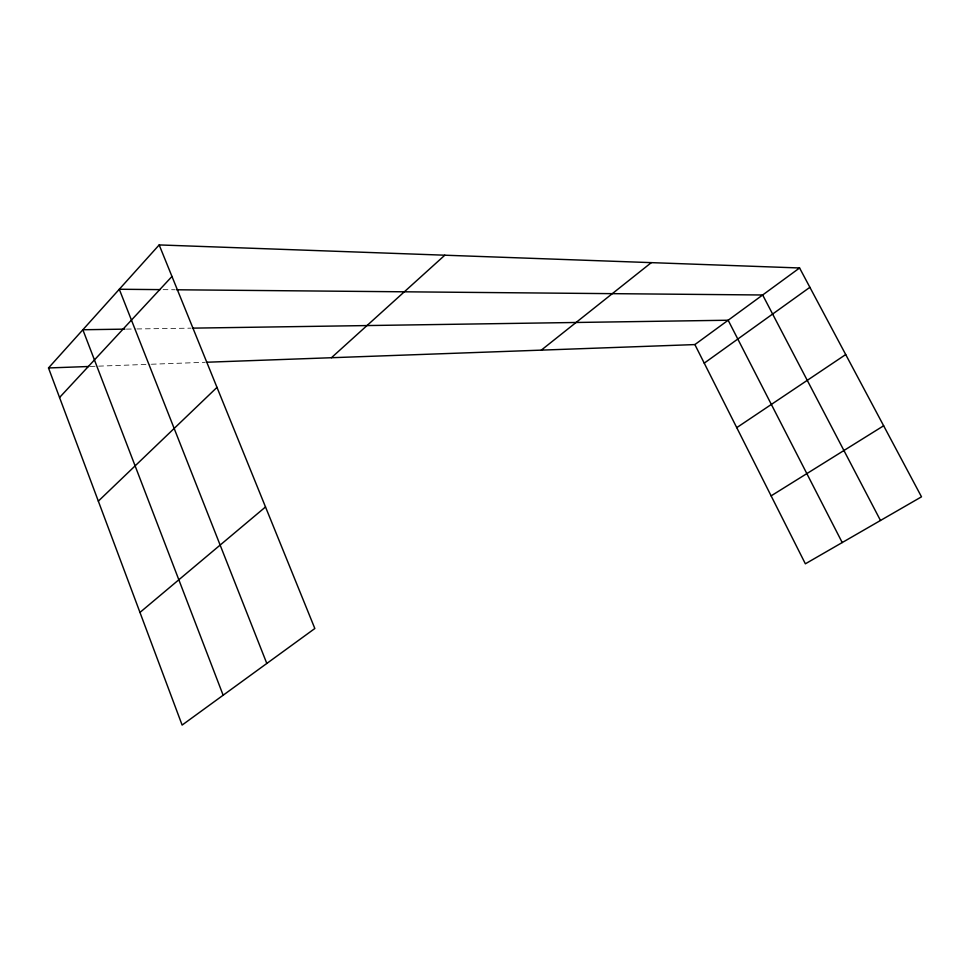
<?xml version="1.0" encoding="UTF-8"?>
<svg xmlns="http://www.w3.org/2000/svg" width="970" height="970" viewBox="0 0 970 970"><rect width="100%" height="100%" fill="white"/><g stroke="black" fill="none" stroke-linecap="round" stroke-linejoin="round"><path stroke-width="0.73" stroke-dasharray="4.85 3.64" d="M90.21 366.454L149.901 364.296M151.393 364.235L205.313 362.283M126.391 329.109L135.4 328.975M136.891 328.951L191.005 328.151M163.106 289.654L175.194 289.751"/><path stroke-width="1.45" d="M159.177 244.925L314.838 628.511L182.117 725.075L48.5 367.957L159.177 244.925L799.583 267.975L921.5 496.822L805.367 563.812L694.884 344.58L206.816 362.234M59.558 397.494L171.969 276.462M98.334 501.138L216.989 387.382M331.425 357.724L444.818 255.207M139.971 612.422L265.513 506.958M541.296 350.134L651.306 262.64M694.884 344.58L799.583 267.975M704.232 363.144L809.877 287.314M736.739 427.649L845.707 354.559M771.114 495.864L883.646 425.769M48.5 367.957L88.719 366.502M124.887 329.133L82.862 329.751L223.148 695.223M192.521 328.139L728.155 320.233L842.215 542.557M160.086 289.618L119.286 289.254L266.811 663.456M176.71 289.775L762.662 294.989L880.481 520.478"/></g></svg>
